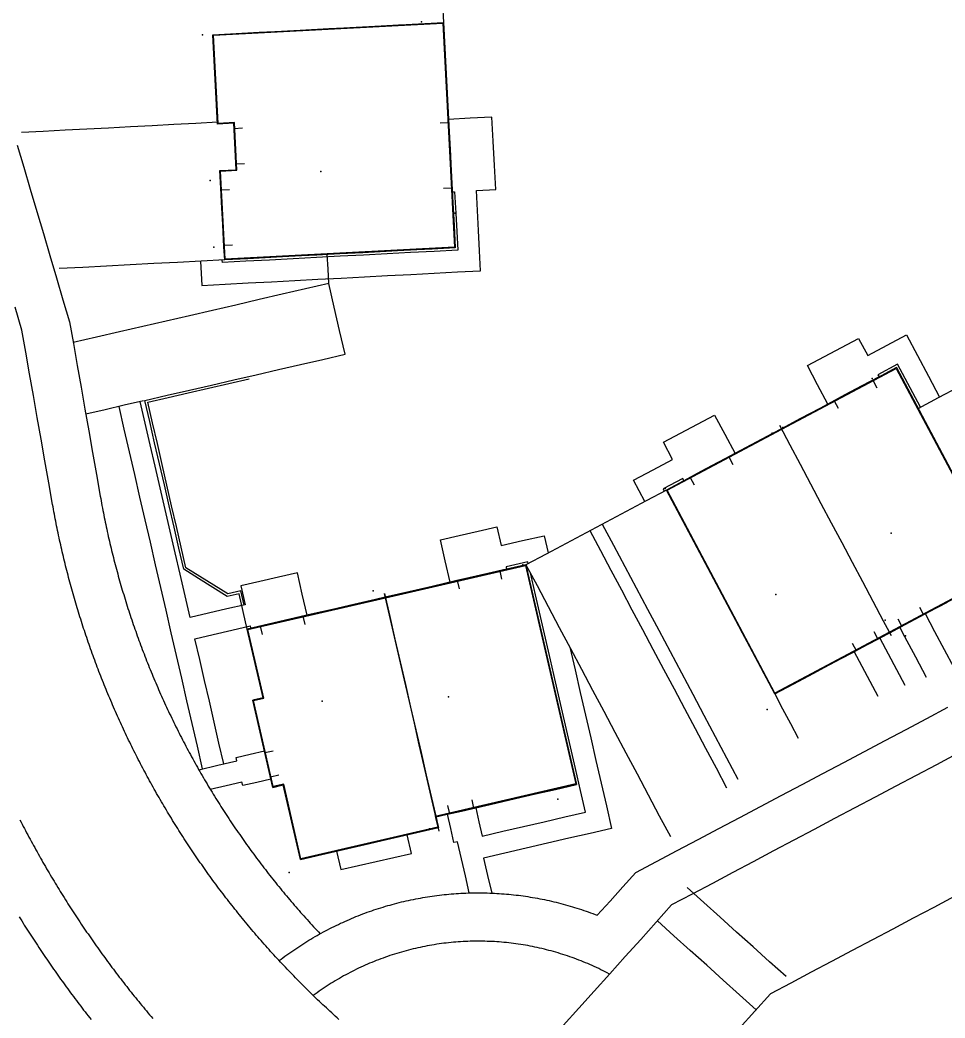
# Model space of a CAD drawing. Header units: metres. Extents: x 337936 to 338469, y 373266 to 374026.
# Drawn here: x 338159.83 to 338198.12, y 373461.11 to 373502.39 of the extents above; entities that cross this region are included whole.
import ezdxf

# ---------------------------------------------------------------- set-up
doc = ezdxf.new("R2010")
doc.units = ezdxf.units.M
for name, color, linetype in [('3D_LINES', 3, 'Continuous'), ('3D_Points', 1, 'Continuous'), ('PLOTS EXTERNAL LEVEL', 6, 'Continuous'), ('PLOTS FFL', 5, 'Continuous')]:
    doc.layers.add(name, color=color, linetype=linetype)

msp = doc.modelspace()

# ---------------------------------------------------------------- linework, layer by layer
at = {"layer": '3D_LINES'}
for points in [[(338177.293, 373503.478, 34.496), (338177.315, 373503.056, 34.496), (338177.356, 373502.279, 34.496)], [(338168.01, 373498.082, 34.494), (338167.961, 373499.007, 34.494), (338167.913, 373499.931, 34.494), (338167.864, 373500.856, 34.494), (338167.816, 373501.78, 34.494), (338168.776, 373501.83, 34.494), (338169.736, 373501.881, 34.494), (338170.696, 373501.931, 34.495), (338171.656, 373501.981, 34.495), (338172.616, 373502.031, 34.496), (338173.576, 373502.082, 34.496), (338174.536, 373502.132, 34.496), (338175.496, 373502.182, 34.497), (338176.455, 373502.233, 34.497), (338177.356, 373502.28, 34.481), (338177.405, 373501.348, 34.464), (338177.453, 373500.417, 34.446), (338177.502, 373499.485, 34.429), (338177.551, 373498.554, 34.412), (338177.6, 373497.622, 34.395), (338177.649, 373496.691, 34.378), (338177.698, 373495.759, 34.361), (338177.746, 373494.828, 34.343), (338177.795, 373493.896, 34.356), (338177.844, 373492.965, 34.368), (338176.89, 373492.915, 34.381), (338175.936, 373492.865, 34.393), (338174.982, 373492.815, 34.406), (338174.028, 373492.765, 34.418), (338173.074, 373492.715, 34.431), (338172.12, 373492.665, 34.444), (338171.166, 373492.615, 34.456), (338170.212, 373492.565, 34.469), (338169.258, 373492.515, 34.481), (338168.304, 373492.465, 34.494), (338168.276, 373493.01, 34.501), (338168.227, 373493.931, 34.5), (338168.179, 373494.852, 34.5), (338168.131, 373495.774, 34.499), (338168.11, 373496.162, 34.499), (338168.784, 373496.197, 34.499), (338168.734, 373497.158, 34.499), (338168.684, 373498.118, 34.499)], [(338168.006, 373498.157, 34.514), (338167.105, 373498.11, 34.494), (338166.204, 373498.062, 34.483), (338165.304, 373498.015, 34.471), (338164.403, 373497.968, 34.46), (338163.502, 373497.921, 34.449), (338162.601, 373497.874, 34.438), (338161.7, 373497.826, 34.426), (338160.799, 373497.779, 34.415), (338159.898, 373497.732, 34.404)], [(338167.306, 373492.412, 34.349), (338167.358, 373491.414, 34.349), (338168.32, 373491.464, 34.349), (338169.281, 373491.515, 34.349), (338170.242, 373491.565, 34.349), (338171.204, 373491.615, 34.349), (338172.165, 373491.666, 34.349), (338173.127, 373491.716, 34.349), (338174.088, 373491.766, 34.349), (338175.049, 373491.817, 34.349), (338176.011, 373491.867, 34.349), (338176.972, 373491.918, 34.349), (338177.934, 373491.968, 34.349), (338178.895, 373492.018, 34.349), (338178.852, 373492.847, 34.349), (338178.808, 373493.676, 34.349), (338178.765, 373494.505, 34.349), (338178.721, 373495.334, 34.349), (338179.52, 373495.376, 34.349), (338179.468, 373496.374, 34.349), (338179.415, 373497.373, 34.349), (338179.363, 373498.372, 34.349), (338178.464, 373498.324, 34.349), (338177.566, 373498.277, 34.349), (338177.605, 373497.528, 34.349), (338177.644, 373496.779, 34.349), (338177.683, 373496.03, 34.349), (338177.723, 373495.281, 34.349), (338177.822, 373495.287, 34.349), (338177.869, 373494.402, 34.349), (338177.909, 373493.636, 34.349), (338177.949, 373492.87, 34.349), (338176.975, 373492.819, 34.349), (338176.001, 373492.768, 34.349), (338175.027, 373492.717, 34.349), (338174.053, 373492.666, 34.349), (338173.08, 373492.615, 34.349), (338172.106, 373492.564, 34.349), (338171.132, 373492.513, 34.349), (338170.158, 373492.462, 34.349), (338169.184, 373492.411, 34.349), (338168.21, 373492.36, 34.349), (338168.205, 373492.459, 34.349)], [(338177.573, 373498.133, 34.417), (338177.221, 373498.115, 34.42)], [(338169.048, 373497.912, 34.547), (338168.696, 373497.893, 34.536)], [(338159.717, 373497.217, 34.401), (338159.988, 373496.303, 34.404), (338160.259, 373495.388, 34.407), (338160.529, 373494.474, 34.407), (338160.8, 373493.56, 34.39), (338161.071, 373492.646, 34.386), (338161.342, 373491.731, 34.39), (338161.613, 373490.817, 34.393), (338161.883, 373489.903, 34.394), (338162.042, 373489.002, 34.37), (338162.201, 373488.101, 34.344), (338162.36, 373487.2, 34.325), (338162.519, 373486.299, 34.303), (338162.678, 373485.397, 34.281), (338162.837, 373484.496, 34.259), (338162.996, 373483.595, 34.237), (338163.155, 373482.694, 34.215), (338163.172, 373482.596, 34.213), (338163.19, 373482.498, 34.21), (338163.208, 373482.4, 34.208), (338163.226, 373482.302, 34.206), (338163.245, 373482.204, 34.203), (338163.263, 373482.106, 34.201), (338163.283, 373482.008, 34.198), (338163.302, 373481.91, 34.196), (338163.322, 373481.812, 34.194), (338163.342, 373481.714, 34.191), (338163.362, 373481.617, 34.189), (338163.382, 373481.519, 34.187), (338163.403, 373481.422, 34.184), (338163.424, 373481.324, 34.182), (338163.445, 373481.227, 34.18), (338163.467, 373481.129, 34.177), (338163.489, 373481.032, 34.175), (338163.511, 373480.935, 34.173), (338163.534, 373480.838, 34.17), (338163.556, 373480.74, 34.168), (338163.579, 373480.643, 34.166), (338163.603, 373480.546, 34.163), (338163.626, 373480.45, 34.161), (338163.65, 373480.353, 34.159), (338163.674, 373480.256, 34.156), (338163.698, 373480.159, 34.154), (338163.723, 373480.063, 34.152), (338163.748, 373479.966, 34.149), (338163.773, 373479.869, 34.147), (338163.798, 373479.773, 34.145), (338163.824, 373479.677, 34.142), (338163.85, 373479.58, 34.14), (338163.876, 373479.484, 34.138), (338163.903, 373479.388, 34.136), (338163.93, 373479.292, 34.133), (338163.957, 373479.196, 34.131), (338163.984, 373479.1, 34.129), (338164.012, 373479.004, 34.127), (338164.04, 373478.908, 34.124), (338164.068, 373478.813, 34.122), (338164.096, 373478.717, 34.12), (338164.125, 373478.622, 34.117), (338164.154, 373478.526, 34.115), (338164.183, 373478.431, 34.113), (338164.213, 373478.336, 34.111), (338164.243, 373478.24, 34.108), (338164.273, 373478.145, 34.106), (338164.303, 373478.05, 34.104), (338164.334, 373477.955, 34.102), (338164.364, 373477.86, 34.1), (338164.396, 373477.766, 34.097), (338164.427, 373477.671, 34.095), (338164.459, 373477.576, 34.093), (338164.491, 373477.482, 34.091), (338164.523, 373477.388, 34.088), (338164.555, 373477.293, 34.086), (338164.588, 373477.199, 34.084), (338164.621, 373477.105, 34.082), (338164.654, 373477.011, 34.08), (338164.688, 373476.917, 34.077), (338164.722, 373476.823, 34.075), (338164.756, 373476.729, 34.073), (338164.79, 373476.636, 34.071), (338164.825, 373476.542, 34.069), (338164.859, 373476.449, 34.067), (338164.895, 373476.355, 34.064), (338164.93, 373476.262, 34.062), (338164.966, 373476.169, 34.06), (338165.001, 373476.076, 34.058), (338165.038, 373475.983, 34.056), (338165.074, 373475.89, 34.054), (338165.111, 373475.797, 34.051), (338165.148, 373475.705, 34.049), (338165.185, 373475.612, 34.047), (338165.222, 373475.52, 34.045), (338165.26, 373475.427, 34.043), (338165.298, 373475.335, 34.041), (338165.337, 373475.243, 34.039), (338165.375, 373475.151, 34.037), (338165.414, 373475.059, 34.034), (338165.453, 373474.967, 34.032), (338165.492, 373474.876, 34.03), (338165.532, 373474.784, 34.028), (338165.572, 373474.693, 34.028), (338165.612, 373474.602, 34.028), (338165.652, 373474.51, 34.028), (338165.693, 373474.419, 34.028), (338165.734, 373474.328, 34.029), (338165.775, 373474.237, 34.029), (338165.816, 373474.147, 34.029), (338165.858, 373474.056, 34.029), (338165.9, 373473.965, 34.029), (338165.942, 373473.875, 34.029), (338165.984, 373473.785, 34.029), (338166.027, 373473.695, 34.029), (338166.07, 373473.605, 34.029), (338166.113, 373473.515, 34.029), (338166.156, 373473.425, 34.029), (338166.2, 373473.335, 34.03), (338166.244, 373473.246, 34.029), (338166.288, 373473.156, 34.027), (338166.332, 373473.067, 34.025), (338166.377, 373472.978, 34.023), (338166.422, 373472.889, 34.021), (338166.467, 373472.8, 34.02), (338166.513, 373472.711, 34.018), (338166.558, 373472.622, 34.016), (338166.604, 373472.534, 34.014), (338166.651, 373472.445, 34.012), (338166.697, 373472.357, 34.01), (338166.744, 373472.269, 34.008), (338166.791, 373472.181, 34.006), (338166.838, 373472.093, 34.005), (338166.885, 373472.005, 34.003), (338166.933, 373471.918, 34.001), (338166.981, 373471.83, 33.999), (338167.029, 373471.743, 33.997), (338167.077, 373471.656, 33.995), (338167.126, 373471.569, 33.994), (338167.175, 373471.482, 33.992), (338167.224, 373471.395, 33.99), (338167.274, 373471.308, 33.988), (338167.323, 373471.222, 33.986), (338167.373, 373471.136, 33.984), (338167.423, 373471.049, 33.983), (338167.474, 373470.963, 33.981), (338167.524, 373470.877, 33.979), (338167.575, 373470.792, 33.977), (338167.626, 373470.706, 33.975), (338167.678, 373470.62, 33.974), (338167.729, 373470.535, 33.972), (338167.781, 373470.45, 33.97), (338167.833, 373470.365, 33.968), (338167.886, 373470.28, 33.966), (338167.938, 373470.195, 33.965), (338167.991, 373470.111, 33.963), (338168.044, 373470.026, 33.961), (338168.097, 373469.942, 33.959), (338168.151, 373469.858, 33.957), (338168.205, 373469.774, 33.956), (338168.259, 373469.69, 33.954), (338168.313, 373469.606, 33.952), (338168.367, 373469.522, 33.95), (338168.422, 373469.439, 33.949), (338168.477, 373469.356, 33.947), (338168.532, 373469.273, 33.945), (338168.588, 373469.19, 33.943), (338168.643, 373469.107, 33.942), (338168.699, 373469.024, 33.94), (338168.755, 373468.942, 33.938), (338168.812, 373468.86, 33.936), (338168.868, 373468.778, 33.935), (338168.925, 373468.696, 33.933), (338168.982, 373468.614, 33.931), (338169.039, 373468.532, 33.929), (338169.097, 373468.451, 33.928), (338169.154, 373468.369, 33.926), (338169.212, 373468.288, 33.924), (338169.271, 373468.207, 33.923), (338169.329, 373468.126, 33.921), (338169.388, 373468.046, 33.919), (338169.447, 373467.965, 33.918), (338169.506, 373467.885, 33.916), (338169.565, 373467.805, 33.914), (338169.625, 373467.725, 33.912), (338169.684, 373467.645, 33.911), (338169.744, 373467.565, 33.909), (338169.805, 373467.486, 33.907), (338169.865, 373467.406, 33.906), (338169.926, 373467.327, 33.904), (338169.987, 373467.248, 33.904), (338170.048, 373467.169, 33.903), (338170.109, 373467.091, 33.902), (338170.171, 373467.012, 33.9), (338170.233, 373466.934, 33.898), (338170.295, 373466.856, 33.895), (338170.357, 373466.778, 33.893), (338170.419, 373466.7, 33.891), (338170.482, 373466.623, 33.888), (338170.545, 373466.545, 33.886), (338170.608, 373466.468, 33.883), (338170.671, 373466.391, 33.88), (338170.735, 373466.314, 33.877), (338170.799, 373466.237, 33.873), (338170.863, 373466.161, 33.87), (338170.927, 373466.084, 33.867), (338170.991, 373466.008, 33.864), (338171.056, 373465.932, 33.861), (338171.121, 373465.857, 33.858), (338171.186, 373465.781, 33.855), (338171.251, 373465.706, 33.852), (338171.317, 373465.63, 33.849), (338171.382, 373465.555, 33.846), (338171.448, 373465.481, 33.843), (338171.514, 373465.406, 33.84), (338171.581, 373465.331, 33.837), (338171.647, 373465.257, 33.834), (338171.714, 373465.183, 33.831), (338171.781, 373465.109, 33.828), (338171.848, 373465.035, 33.825), (338171.916, 373464.962, 33.824), (338171.983, 373464.888, 33.825), (338172.051, 373464.815, 33.826), (338172.119, 373464.742, 33.827), (338172.187, 373464.67, 33.828), (338172.256, 373464.597, 33.829)], [(338169.125, 373496.441, 34.547), (338168.773, 373496.422, 34.536)], [(338168.505, 373495.368, 34.525), (338168.153, 373495.349, 34.514)], [(338177.714, 373495.437, 34.369), (338177.362, 373495.418, 34.385)], [(338168.625, 373493.081, 34.499), (338168.273, 373493.063, 34.499)], [(338168.305, 373492.465, 34.474), (338167.325, 373492.413, 34.483), (338166.346, 373492.362, 34.474), (338165.366, 373492.311, 34.458), (338164.387, 373492.259, 34.441), (338163.407, 373492.208, 34.425), (338162.428, 373492.157, 34.409), (338161.448, 373492.105, 34.392)], [(338169.238, 373477.197, 34.109), (338169.069, 373477.928, 34.126), (338168.901, 373478.659, 34.144), (338168.414, 373478.546, 34.138), (338167.814, 373478.921, 34.145), (338167.214, 373479.296, 34.151), (338166.615, 373479.67, 34.157), (338166.413, 373480.543, 34.178), (338166.212, 373481.416, 34.199), (338166.01, 373482.289, 34.22), (338165.809, 373483.162, 34.241), (338165.607, 373484.035, 34.262), (338165.406, 373484.907, 34.283), (338165.204, 373485.78, 34.304), (338165.003, 373486.653, 34.325), (338165.923, 373486.866, 34.335), (338166.844, 373487.078, 34.345), (338167.764, 373487.291, 34.356), (338168.685, 373487.503, 34.366), (338169.605, 373487.716, 34.334), (338170.526, 373487.928, 34.28), (338171.446, 373488.141, 34.269), (338172.367, 373488.353, 34.258), (338173.287, 373488.566, 34.247), (338173.062, 373489.54, 34.283), (338172.837, 373490.514, 34.32), (338172.612, 373491.489, 34.357), (338172.581, 373492.088, 34.377), (338172.549, 373492.687, 34.398)], [(338172.612, 373491.489, 34.357), (338171.651, 373491.267, 34.368), (338170.689, 373491.045, 34.38), (338169.727, 373490.823, 34.391), (338168.766, 373490.601, 34.415), (338167.804, 373490.379, 34.434), (338166.842, 373490.157, 34.423), (338165.881, 373489.935, 34.412), (338164.919, 373489.713, 34.402), (338163.958, 373489.491, 34.391), (338162.996, 373489.269, 34.38), (338162.034, 373489.047, 34.372)], [(338173.03, 373461.056, 33.842), (338172.956, 373461.122, 33.841), (338172.882, 373461.189, 33.84), (338172.808, 373461.256, 33.839), (338172.735, 373461.323, 33.837), (338172.661, 373461.39, 33.836), (338172.588, 373461.458, 33.835), (338172.515, 373461.526, 33.834), (338172.442, 373461.594, 33.833), (338172.369, 373461.662, 33.832), (338172.296, 373461.73, 33.83), (338172.224, 373461.799, 33.829), (338172.152, 373461.867, 33.828), (338172.08, 373461.936, 33.827), (338172.008, 373462.005, 33.826), (338171.936, 373462.075, 33.825), (338171.865, 373462.144, 33.824), (338171.794, 373462.214, 33.822), (338171.722, 373462.284, 33.821), (338171.652, 373462.354, 33.82), (338171.581, 373462.424, 33.819), (338171.51, 373462.495, 33.818), (338171.44, 373462.565, 33.817), (338171.37, 373462.636, 33.816), (338171.3, 373462.707, 33.815), (338171.23, 373462.778, 33.813), (338171.16, 373462.85, 33.812), (338171.091, 373462.921, 33.811), (338171.022, 373462.993, 33.81), (338170.953, 373463.065, 33.809), (338170.884, 373463.137, 33.808), (338170.815, 373463.209, 33.807), (338170.747, 373463.282, 33.806), (338170.679, 373463.354, 33.805), (338170.611, 373463.427, 33.804), (338170.543, 373463.5, 33.802), (338170.475, 373463.573, 33.801), (338170.408, 373463.647, 33.8), (338170.341, 373463.72, 33.799), (338170.273, 373463.794, 33.801), (338170.207, 373463.868, 33.804), (338170.14, 373463.942, 33.807), (338170.074, 373464.017, 33.81), (338170.007, 373464.091, 33.813), (338169.941, 373464.166, 33.816), (338169.875, 373464.241, 33.819), (338169.81, 373464.316, 33.822), (338169.744, 373464.391, 33.825), (338169.679, 373464.466, 33.828), (338169.614, 373464.542, 33.831), (338169.549, 373464.617, 33.835), (338169.484, 373464.693, 33.838), (338169.42, 373464.769, 33.841), (338169.356, 373464.845, 33.844), (338169.292, 373464.922, 33.847), (338169.228, 373464.998, 33.85), (338169.164, 373465.075, 33.853), (338169.101, 373465.152, 33.855), (338169.037, 373465.229, 33.857), (338168.974, 373465.306, 33.86), (338168.912, 373465.384, 33.862), (338168.849, 373465.461, 33.864), (338168.787, 373465.539, 33.866), (338168.724, 373465.617, 33.869), (338168.663, 373465.695, 33.871), (338168.601, 373465.773, 33.873), (338168.539, 373465.852, 33.876), (338168.478, 373465.93, 33.878), (338168.417, 373466.009, 33.88), (338168.356, 373466.088, 33.883), (338168.295, 373466.167, 33.885), (338168.235, 373466.246, 33.887), (338168.174, 373466.326, 33.89), (338168.114, 373466.405, 33.892), (338168.054, 373466.485, 33.894), (338167.995, 373466.565, 33.897), (338167.935, 373466.645, 33.899), (338167.876, 373466.725, 33.901), (338167.817, 373466.805, 33.904), (338167.758, 373466.886, 33.906), (338167.7, 373466.966, 33.908), (338167.641, 373467.047, 33.911), (338167.583, 373467.128, 33.912), (338167.525, 373467.209, 33.912), (338167.467, 373467.291, 33.913), (338167.41, 373467.372, 33.913), (338167.353, 373467.454, 33.913), (338167.296, 373467.535, 33.913), (338167.239, 373467.617, 33.913), (338167.182, 373467.699, 33.914), (338167.126, 373467.781, 33.914), (338167.07, 373467.864, 33.915), (338167.014, 373467.946, 33.917), (338166.958, 373468.029, 33.919), (338166.902, 373468.112, 33.92), (338166.847, 373468.195, 33.922), (338166.792, 373468.278, 33.924), (338166.737, 373468.361, 33.926), (338166.683, 373468.444, 33.927), (338166.628, 373468.528, 33.929), (338166.574, 373468.612, 33.931), (338166.52, 373468.695, 33.933), (338166.466, 373468.779, 33.934), (338166.413, 373468.863, 33.936), (338166.36, 373468.948, 33.938), (338166.306, 373469.032, 33.94), (338166.254, 373469.117, 33.942), (338166.201, 373469.201, 33.943), (338166.149, 373469.286, 33.945), (338166.097, 373469.371, 33.947), (338166.045, 373469.456, 33.949), (338165.993, 373469.541, 33.951), (338165.941, 373469.627, 33.952), (338165.89, 373469.712, 33.954), (338165.839, 373469.798, 33.956), (338165.788, 373469.884, 33.958), (338165.738, 373469.97, 33.96), (338165.688, 373470.056, 33.961), (338165.637, 373470.142, 33.963), (338165.588, 373470.228, 33.965), (338165.538, 373470.315, 33.967), (338165.489, 373470.401, 33.969), (338165.439, 373470.488, 33.97), (338165.391, 373470.575, 33.972), (338165.342, 373470.662, 33.974), (338165.293, 373470.749, 33.976), (338165.245, 373470.836, 33.978), (338165.197, 373470.924, 33.98), (338165.149, 373471.011, 33.982), (338165.102, 373471.099, 33.983), (338165.055, 373471.186, 33.985), (338165.008, 373471.274, 33.987), (338164.961, 373471.362, 33.989), (338164.914, 373471.45, 33.991), (338164.868, 373471.539, 33.993), (338164.822, 373471.627, 33.995), (338164.776, 373471.716, 33.996), (338164.73, 373471.804, 33.998), (338164.685, 373471.893, 34), (338164.64, 373471.982, 34.002), (338164.595, 373472.071, 34.004), (338164.55, 373472.16, 34.006), (338164.505, 373472.249, 34.008), (338164.461, 373472.338, 34.01), (338164.417, 373472.428, 34.011), (338164.374, 373472.517, 34.013), (338164.33, 373472.607, 34.015), (338164.287, 373472.697, 34.017), (338164.244, 373472.787, 34.019), (338164.201, 373472.877, 34.021), (338164.158, 373472.967, 34.023), (338164.116, 373473.057, 34.023), (338164.074, 373473.148, 34.022), (338164.032, 373473.238, 34.022), (338163.991, 373473.329, 34.022), (338163.949, 373473.42, 34.022), (338163.908, 373473.51, 34.022), (338163.868, 373473.601, 34.022), (338163.827, 373473.692, 34.022), (338163.787, 373473.783, 34.022), (338163.746, 373473.875, 34.022), (338163.707, 373473.966, 34.022), (338163.667, 373474.058, 34.022), (338163.628, 373474.149, 34.022), (338163.589, 373474.241, 34.022), (338163.55, 373474.333, 34.021), (338163.511, 373474.425, 34.021), (338163.473, 373474.517, 34.021), (338163.434, 373474.609, 34.021), (338163.397, 373474.701, 34.021), (338163.359, 373474.793, 34.021), (338163.322, 373474.886, 34.021), (338163.284, 373474.978, 34.021), (338163.247, 373475.071, 34.023), (338163.211, 373475.163, 34.025), (338163.174, 373475.256, 34.027), (338163.138, 373475.349, 34.03), (338163.102, 373475.442, 34.032), (338163.067, 373475.535, 34.034), (338163.031, 373475.628, 34.036), (338162.996, 373475.722, 34.038), (338162.961, 373475.815, 34.04), (338162.927, 373475.908, 34.043), (338162.892, 373476.002, 34.045), (338162.858, 373476.096, 34.047), (338162.824, 373476.189, 34.049), (338162.79, 373476.283, 34.051), (338162.757, 373476.377, 34.054), (338162.724, 373476.471, 34.056), (338162.691, 373476.565, 34.058), (338162.658, 373476.659, 34.06), (338162.626, 373476.754, 34.062), (338162.594, 373476.848, 34.065), (338162.562, 373476.942, 34.067), (338162.53, 373477.037, 34.069), (338162.499, 373477.132, 34.071), (338162.468, 373477.226, 34.073), (338162.437, 373477.321, 34.076), (338162.406, 373477.416, 34.078), (338162.376, 373477.511, 34.08), (338162.346, 373477.606, 34.082), (338162.316, 373477.701, 34.085), (338162.286, 373477.796, 34.087), (338162.257, 373477.891, 34.089), (338162.228, 373477.987, 34.091), (338162.199, 373478.082, 34.094), (338162.17, 373478.178, 34.096), (338162.142, 373478.273, 34.098), (338162.114, 373478.369, 34.1), (338162.086, 373478.465, 34.103), (338162.058, 373478.56, 34.105), (338162.031, 373478.656, 34.107), (338162.004, 373478.752, 34.109), (338161.977, 373478.848, 34.112), (338161.951, 373478.944, 34.114), (338161.924, 373479.04, 34.116), (338161.898, 373479.137, 34.119), (338161.873, 373479.233, 34.121), (338161.847, 373479.329, 34.123), (338161.822, 373479.426, 34.125), (338161.797, 373479.522, 34.128), (338161.772, 373479.619, 34.13), (338161.748, 373479.715, 34.132), (338161.723, 373479.812, 34.135), (338161.699, 373479.909, 34.137), (338161.676, 373480.006, 34.139), (338161.652, 373480.103, 34.142), (338161.629, 373480.2, 34.144), (338161.606, 373480.297, 34.146), (338161.583, 373480.394, 34.149), (338161.561, 373480.491, 34.151), (338161.539, 373480.588, 34.153), (338161.517, 373480.685, 34.156), (338161.495, 373480.783, 34.158), (338161.474, 373480.88, 34.16), (338161.453, 373480.977, 34.163), (338161.432, 373481.075, 34.165), (338161.411, 373481.172, 34.167), (338161.391, 373481.27, 34.17), (338161.371, 373481.368, 34.172), (338161.351, 373481.465, 34.174), (338161.332, 373481.563, 34.177), (338161.312, 373481.661, 34.179), (338161.293, 373481.759, 34.182), (338161.275, 373481.857, 34.184), (338161.256, 373481.955, 34.186), (338161.238, 373482.053, 34.189), (338161.22, 373482.151, 34.191), (338161.202, 373482.249, 34.193), (338161.185, 373482.347, 34.196), (338161.026, 373483.248, 34.218), (338160.867, 373484.149, 34.24), (338160.708, 373485.05, 34.261), (338160.549, 373485.951, 34.283), (338160.39, 373486.852, 34.302), (338160.232, 373487.753, 34.33), (338160.073, 373488.655, 34.358), (338159.914, 373489.556, 34.362), (338159.631, 373490.51, 34.36)], [(338197.007, 373486.326, 33.674), (338197.85, 373486.774, 33.663), (338198.693, 373487.222, 33.652), (338199.536, 373487.671, 33.641), (338200.379, 373488.119, 33.629), (338200.986, 373488.56, 33.625), (338201.593, 373489.001, 33.632), (338202.2, 373489.442, 33.64), (338202.806, 373489.882, 33.694)], [(338197.095, 373486.373, 33.768), (338196.78, 373486.965, 33.768), (338196.465, 373487.558, 33.768), (338196.15, 373488.15, 33.768), (338195.338, 373487.718, 33.768), (338195.385, 373487.63, 33.752), (338194.679, 373487.254, 33.752), (338193.972, 373486.879, 33.752), (338193.266, 373486.503, 33.752), (338192.843, 373487.298, 33.752), (338192.421, 373488.092, 33.752), (338193.127, 373488.468, 33.752), (338193.834, 373488.844, 33.752), (338194.54, 373489.219, 33.752), (338194.916, 373488.513, 33.752), (338195.719, 373488.94, 33.752), (338196.523, 373489.367, 33.752), (338196.978, 373488.51, 33.752), (338197.434, 373487.653, 33.752), (338197.89, 373486.795, 33.752)], [(338198.227, 373484.031, 33.554), (338197.804, 373484.828, 33.59), (338197.38, 373485.624, 33.626), (338196.956, 373486.421, 33.662), (338196.533, 373487.218, 33.698), (338196.109, 373488.015, 33.733), (338195.315, 373487.593, 33.769), (338194.521, 373487.171, 33.75), (338193.727, 373486.748, 33.732), (338192.933, 373486.326, 33.713), (338192.139, 373485.904, 33.694), (338191.346, 373485.482, 33.676)], [(338169.112, 373478.189, 34.133), (338168.976, 373478.779, 34.147), (338168.431, 373478.653, 34.141), (338167.855, 373479.013, 34.147), (338167.279, 373479.373, 34.153), (338166.703, 373479.733, 34.159), (338166.505, 373480.589, 34.18), (338166.308, 373481.445, 34.2), (338166.11, 373482.3, 34.221), (338165.913, 373483.156, 34.241), (338165.715, 373484.011, 34.262), (338165.518, 373484.867, 34.283), (338165.32, 373485.723, 34.303), (338165.122, 373486.578, 34.324), (338165.961, 373486.772, 34.333), (338166.799, 373486.965, 34.342), (338167.637, 373487.159, 34.352), (338168.475, 373487.352, 34.361), (338169.313, 373487.546, 34.356)], [(338195.125, 373487.491, 33.768), (338195.29, 373487.18, 33.759)], [(338164.945, 373486.64, 34.324), (338164.149, 373486.456, 34.315), (338163.352, 373486.272, 34.306), (338162.556, 373486.088, 34.298)], [(338168.268, 373471.619, 33.995), (338168.069, 373472.483, 34.013), (338167.869, 373473.346, 34.031), (338167.67, 373474.21, 34.035), (338167.471, 373475.073, 34.046), (338167.271, 373475.936, 34.066), (338167.072, 373476.8, 34.087), (338167.834, 373476.976, 34.096), (338168.595, 373477.151, 34.104), (338169.357, 373477.327, 34.113), (338169.379, 373477.23, 34.11), (338170.159, 373477.41, 34.119), (338170.938, 373477.59, 34.128), (338171.718, 373477.77, 34.116), (338171.515, 373478.647, 34.137), (338171.313, 373479.524, 34.157), (338170.534, 373479.344, 34.17), (338169.754, 373479.164, 34.161), (338168.975, 373478.984, 34.152), (338169.155, 373478.204, 34.134), (338168.393, 373478.028, 34.125), (338167.631, 373477.853, 34.117), (338166.87, 373477.677, 34.108), (338166.663, 373478.57, 34.13), (338166.457, 373479.463, 34.151), (338166.251, 373480.356, 34.173), (338166.045, 373481.249, 34.194), (338165.839, 373482.142, 34.215), (338165.632, 373483.036, 34.237), (338165.426, 373483.929, 34.258), (338165.22, 373484.822, 34.28), (338165.014, 373485.715, 34.301), (338164.808, 373486.608, 34.323)], [(338193.526, 373486.642, 33.733), (338193.692, 373486.33, 33.739)], [(338167.391, 373471.417, 33.99), (338167.175, 373472.354, 34.01), (338166.959, 373473.29, 34.03), (338166.742, 373474.227, 34.032), (338166.526, 373475.164, 34.043), (338166.31, 373476.101, 34.065), (338166.093, 373477.038, 34.088), (338165.877, 373477.974, 34.11), (338165.661, 373478.911, 34.133), (338165.445, 373479.848, 34.155), (338165.228, 373480.785, 34.178), (338165.012, 373481.722, 34.2), (338164.796, 373482.658, 34.223), (338164.58, 373483.595, 34.245), (338164.363, 373484.532, 34.268), (338164.147, 373485.469, 34.29), (338163.931, 373486.406, 34.313)], [(338185.699, 373482.48, 33.897), (338185.23, 373483.363, 33.897), (338186.033, 373483.79, 33.897), (338186.837, 373484.217, 33.897), (338186.461, 373484.923, 33.897), (338187.167, 373485.299, 33.897), (338187.874, 373485.675, 33.897), (338188.58, 373486.05, 33.897), (338189.003, 373485.256, 33.897), (338189.425, 373484.461, 33.897), (338188.719, 373484.085, 33.897), (338188.012, 373483.71, 33.897), (338187.306, 373483.334, 33.897), (338187.259, 373483.422, 33.897), (338186.447, 373482.991, 33.897), (338186.494, 373482.902, 33.899)], [(338191.346, 373485.482, 33.676), (338190.972, 373485.284, 33.676), (338190.094, 373484.817, 33.72), (338189.216, 373484.35, 33.765), (338188.338, 373483.883, 33.81), (338187.46, 373483.416, 33.854), (338186.582, 373482.949, 33.899), (338187.031, 373482.106, 33.878), (338187.479, 373481.262, 33.856), (338187.927, 373480.419, 33.835), (338188.376, 373479.576, 33.814), (338188.824, 373478.732, 33.792), (338189.273, 373477.889, 33.771), (338189.721, 373477.045, 33.749), (338190.17, 373476.202, 33.728), (338190.618, 373475.359, 33.707), (338191.066, 373474.515, 33.685), (338191.86, 373474.937, 33.665), (338192.654, 373475.36, 33.645), (338193.448, 373475.782, 33.625), (338194.242, 373476.204, 33.605), (338195.036, 373476.626, 33.584), (338195.83, 373477.048, 33.564), (338196.624, 373477.47, 33.544), (338197.418, 373477.892, 33.524), (338198.212, 373478.314, 33.504)], [(338195.9, 373476.916, 33.673), (338195.574, 373477.53, 33.673), (338195.144, 373478.338, 33.673), (338194.714, 373479.147, 33.673), (338194.284, 373479.955, 33.673), (338193.854, 373480.764, 33.673), (338193.424, 373481.572, 33.673), (338192.995, 373482.381, 33.673), (338192.565, 373483.189, 33.673), (338192.135, 373483.998, 33.673), (338191.705, 373484.806, 33.674), (338191.275, 373485.614, 33.674)], [(338189.165, 373484.322, 33.759), (338189.33, 373484.011, 33.761)], [(338187.567, 373483.473, 33.834), (338187.732, 373483.161, 33.835)], [(338186.582, 373482.949, 33.899), (338185.752, 373482.508, 33.901), (338184.922, 373482.067, 33.902), (338184.092, 373481.625, 33.903), (338183.262, 373481.184, 33.905), (338182.432, 373480.743, 33.906), (338181.602, 373480.301, 33.908), (338180.772, 373479.86, 33.909)], [(338180.864, 373479.909, 33.909), (338180.847, 373479.98, 33.911), (338179.952, 373479.773, 33.911), (338179.974, 373479.676, 33.911), (338179.195, 373479.496, 33.911), (338178.415, 373479.316, 33.911), (338177.636, 373479.136, 33.911), (338177.433, 373480.013, 33.911), (338177.231, 373480.89, 33.911), (338178.01, 373481.07, 33.911), (338178.79, 373481.25, 33.911), (338179.569, 373481.43, 33.911), (338179.749, 373480.65, 33.911), (338180.636, 373480.855, 33.911), (338181.522, 373481.059, 33.911), (338181.686, 373480.346, 33.911)], [(338183.421, 373481.268, 33.89), (338183.856, 373480.451, 33.883), (338184.291, 373479.633, 33.875), (338184.726, 373478.815, 33.858), (338185.161, 373477.997, 33.837), (338185.596, 373477.179, 33.815), (338186.03, 373476.361, 33.802), (338186.465, 373475.543, 33.796), (338186.9, 373474.725, 33.79), (338187.335, 373473.908, 33.784), (338187.77, 373473.09, 33.777), (338188.205, 373472.272, 33.771), (338188.64, 373471.454, 33.764), (338189.075, 373470.636, 33.757)], [(338183.933, 373481.541, 33.888), (338184.401, 373480.662, 33.88), (338184.868, 373479.783, 33.872), (338185.335, 373478.904, 33.857), (338185.802, 373478.025, 33.834), (338186.27, 373477.146, 33.812), (338186.737, 373476.267, 33.789), (338187.204, 373475.389, 33.782), (338187.672, 373474.51, 33.775), (338188.139, 373473.631, 33.768), (338188.606, 373472.752, 33.761), (338189.074, 373471.873, 33.754), (338189.541, 373470.994, 33.746)], [(338177.049, 373469.428, 33.911), (338177.873, 373469.618, 33.911), (338178.697, 373469.808, 33.911), (338179.521, 373469.998, 33.911), (338180.345, 373470.189, 33.911), (338181.169, 373470.379, 33.911), (338181.993, 373470.569, 33.911), (338182.87, 373470.772, 33.911), (338182.661, 373471.68, 33.911), (338182.451, 373472.589, 33.91), (338182.241, 373473.498, 33.91), (338182.031, 373474.407, 33.91), (338181.821, 373475.316, 33.91), (338181.612, 373476.225, 33.91), (338181.402, 373477.134, 33.91), (338181.192, 373478.042, 33.909), (338180.982, 373478.951, 33.909), (338180.772, 373479.86, 33.909), (338179.802, 373479.636, 33.909), (338178.832, 373479.412, 33.91), (338177.861, 373479.188, 33.91), (338176.891, 373478.964, 33.91), (338175.921, 373478.74, 33.911), (338174.95, 373478.516, 33.911), (338174.539, 373478.421, 33.911), (338173.655, 373478.217, 33.911), (338172.772, 373478.013, 33.911), (338171.888, 373477.809, 33.911), (338171.005, 373477.605, 33.911), (338170.122, 373477.401, 33.911), (338169.238, 373477.197, 33.911), (338169.457, 373476.25, 33.911), (338169.675, 373475.303, 33.911), (338169.894, 373474.356, 33.911), (338169.465, 373474.257, 33.911), (338169.674, 373473.356, 33.911), (338169.882, 373472.454, 33.911), (338170.09, 373471.552, 33.911), (338170.298, 373470.65, 33.911), (338170.727, 373470.749, 33.911), (338170.905, 373469.979, 33.911), (338171.082, 373469.209, 33.911), (338171.26, 373468.44, 33.911), (338171.438, 373467.67, 33.911), (338172.33, 373467.876, 33.911), (338173.222, 373468.082, 33.911), (338174.114, 373468.288, 33.911), (338175.006, 373468.494, 33.911), (338175.898, 373468.699, 33.911), (338176.79, 373468.905, 33.911), (338177.15, 373468.989, 33.911)], [(338179.686, 373479.609, 33.902), (338179.765, 373479.266, 33.913)], [(338180.772, 373479.86, 33.909), (338181.232, 373478.995, 33.909), (338181.692, 373478.13, 33.909), (338182.152, 373477.265, 33.909), (338182.612, 373476.4, 33.909), (338183.072, 373475.535, 33.909), (338183.532, 373474.669, 33.909), (338183.992, 373473.804, 33.909), (338184.452, 373472.939, 33.909), (338184.912, 373472.074, 33.909), (338185.372, 373471.209, 33.909), (338185.832, 373470.344, 33.909), (338186.292, 373469.479, 33.909), (338186.752, 373468.614, 33.909)], [(338178.428, 373466.283, 33.909), (338178.265, 373466.989, 33.909), (338178.102, 373467.695, 33.909), (338177.939, 373468.401, 33.909), (338177.792, 373468.368, 33.909), (338177.658, 373468.952, 33.909), (338177.523, 373469.537, 33.909), (338178.108, 373469.672, 33.909), (338178.693, 373469.807, 33.909), (338178.828, 373469.223, 33.909), (338178.964, 373468.638, 33.909), (338178.964, 373468.638, 33.909), (338179.818, 373468.835, 33.909), (338180.673, 373469.033, 33.909), (338181.528, 373469.23, 33.909), (338182.383, 373469.428, 33.909), (338183.238, 373469.625, 33.909), (338183.03, 373470.524, 33.909), (338182.823, 373471.424, 33.909), (338182.615, 373472.323, 33.909), (338182.407, 373473.223, 33.909), (338182.2, 373474.122, 33.909), (338181.992, 373475.022, 33.909), (338181.784, 373475.921, 33.909), (338181.577, 373476.821, 33.909), (338181.369, 373477.72, 33.909), (338181.161, 373478.619, 33.909), (338180.954, 373479.519, 33.909)], [(338177.922, 373479.202, 33.905), (338178.002, 373478.859, 33.916)], [(338177.184, 373468.842, 33.913), (338176.978, 373469.735, 33.913), (338176.772, 373470.628, 33.912), (338176.565, 373471.521, 33.912), (338176.359, 373472.413, 33.912), (338176.153, 373473.306, 33.912), (338175.947, 373474.199, 33.912), (338175.741, 373475.091, 33.912), (338175.535, 373475.984, 33.911), (338175.329, 373476.877, 33.911), (338175.123, 373477.769, 33.911), (338174.917, 373478.662, 33.911), (338175.133, 373477.724, 33.911), (338175.35, 373476.786, 33.911), (338175.566, 373475.848, 33.911), (338175.783, 373474.91, 33.911), (338176, 373473.972, 33.911), (338176.216, 373473.034, 33.911), (338176.433, 373472.096, 33.911), (338176.649, 373471.158, 33.912), (338176.866, 373470.219, 33.912), (338177.082, 373469.281, 33.912)], [(338197.06, 373478.101, 33.641), (338197.225, 373477.79, 33.618)], [(338171.54, 373477.729, 34.13), (338171.619, 373477.385, 34.122)], [(338196.157, 373477.621, 33.682), (338196.322, 373477.31, 33.682)], [(338198.492, 373475.597, 33.68), (338198.096, 373476.342, 33.68), (338197.699, 373477.087, 33.68), (338197.303, 373477.832, 33.68), (338196.774, 373477.55, 33.68), (338196.244, 373477.268, 33.68), (338196.442, 373476.895, 33.674), (338196.891, 373476.051, 33.674), (338197.339, 373475.208, 33.674)], [(338169.777, 373477.322, 34.115), (338169.856, 373476.978, 34.107)], [(338195.172, 373477.098, 33.679), (338195.338, 373476.786, 33.68)], [(338195.345, 373474.406, 33.694), (338195.015, 373475.026, 33.692), (338194.686, 373475.645, 33.689), (338194.357, 373476.265, 33.687), (338194.886, 373476.546, 33.684), (338195.416, 373476.828, 33.68), (338195.763, 373476.176, 33.682), (338196.109, 373475.525, 33.685), (338196.455, 373474.873, 33.688)], [(338182.586, 373476.449, 33.871), (338182.803, 373475.511, 33.87), (338183.019, 373474.574, 33.868), (338183.235, 373473.637, 33.867), (338183.452, 373472.7, 33.865), (338183.668, 373471.762, 33.864), (338183.884, 373470.825, 33.862), (338184.101, 373469.888, 33.86), (338184.317, 373468.95, 33.857), (338183.434, 373468.747, 33.876), (338182.551, 373468.543, 33.894), (338181.669, 373468.339, 33.896), (338180.786, 373468.135, 33.896), (338179.903, 373467.931, 33.896), (338179.02, 373467.727, 33.896), (338179.187, 373467.002, 33.895), (338179.355, 373466.277, 33.893)], [(338194.269, 373476.618, 33.688), (338194.435, 373476.306, 33.687)], [(338191.066, 373474.515, 33.723), (338191.391, 373473.905, 33.712), (338191.716, 373473.294, 33.715), (338192.041, 373472.683, 33.717)], [(338170.559, 373463.483, 33.803), (338170.638, 373463.543, 33.804), (338170.717, 373463.603, 33.805), (338170.797, 373463.662, 33.806), (338170.877, 373463.72, 33.808), (338170.958, 373463.778, 33.809), (338171.039, 373463.836, 33.81), (338171.121, 373463.893, 33.811), (338171.202, 373463.949, 33.813), (338171.285, 373464.004, 33.814), (338171.367, 373464.059, 33.815), (338171.451, 373464.114, 33.817), (338171.534, 373464.167, 33.818), (338171.618, 373464.221, 33.819), (338171.702, 373464.273, 33.821), (338171.787, 373464.325, 33.822), (338171.872, 373464.376, 33.823), (338171.957, 373464.427, 33.825), (338172.043, 373464.477, 33.826), (338172.129, 373464.526, 33.827), (338172.216, 373464.575, 33.829), (338172.303, 373464.623, 33.83), (338172.39, 373464.671, 33.831), (338172.478, 373464.717, 33.833), (338172.566, 373464.764, 33.834), (338172.654, 373464.809, 33.836), (338172.742, 373464.854, 33.837), (338172.831, 373464.898, 33.838), (338172.921, 373464.942, 33.84), (338173.01, 373464.985, 33.841), (338173.1, 373465.027, 33.843), (338173.19, 373465.068, 33.844), (338173.281, 373465.109, 33.845), (338173.372, 373465.15, 33.847), (338173.463, 373465.189, 33.848), (338173.554, 373465.228, 33.85), (338173.646, 373465.266, 33.851), (338173.738, 373465.304, 33.853), (338173.83, 373465.341, 33.854), (338173.922, 373465.377, 33.855), (338174.015, 373465.413, 33.857), (338174.108, 373465.447, 33.858), (338174.201, 373465.482, 33.86), (338174.295, 373465.515, 33.861), (338174.389, 373465.548, 33.863), (338174.483, 373465.58, 33.864), (338174.577, 373465.611, 33.866), (338174.671, 373465.642, 33.867), (338174.766, 373465.672, 33.869), (338174.861, 373465.701, 33.87), (338174.956, 373465.73, 33.872), (338175.051, 373465.758, 33.873), (338175.147, 373465.785, 33.875), (338175.242, 373465.812, 33.876), (338175.338, 373465.837, 33.878), (338175.434, 373465.862, 33.879), (338175.531, 373465.887, 33.881), (338175.627, 373465.911, 33.882), (338175.724, 373465.934, 33.884), (338175.82, 373465.956, 33.885), (338175.917, 373465.977, 33.887), (338176.015, 373465.998, 33.888), (338176.112, 373466.018, 33.89), (338176.209, 373466.038, 33.891), (338176.307, 373466.056, 33.893), (338176.404, 373466.074, 33.894), (338176.502, 373466.092, 33.894), (338176.6, 373466.108, 33.894), (338176.698, 373466.124, 33.894), (338176.796, 373466.139, 33.894), (338176.895, 373466.153, 33.894), (338176.993, 373466.167, 33.894), (338177.091, 373466.18, 33.894), (338177.19, 373466.192, 33.894), (338177.289, 373466.204, 33.894), (338177.387, 373466.214, 33.894), (338177.486, 373466.224, 33.894), (338177.585, 373466.234, 33.894), (338177.684, 373466.242, 33.894), (338177.783, 373466.25, 33.894), (338177.882, 373466.257, 33.894), (338177.981, 373466.263, 33.894), (338178.08, 373466.269, 33.894), (338178.18, 373466.274, 33.894), (338178.279, 373466.278, 33.894), (338178.378, 373466.282, 33.894), (338178.477, 373466.284, 33.894), (338178.577, 373466.286, 33.894), (338178.676, 373466.288, 33.894), (338178.775, 373466.288, 33.894), (338178.874, 373466.288, 33.894), (338178.974, 373466.287, 33.894), (338179.073, 373466.285, 33.894), (338179.172, 373466.283, 33.893), (338179.272, 373466.28, 33.893), (338179.371, 373466.276, 33.893), (338179.47, 373466.271, 33.893), (338179.569, 373466.266, 33.893), (338179.668, 373466.26, 33.893), (338179.767, 373466.253, 33.893), (338179.866, 373466.246, 33.893), (338179.965, 373466.238, 33.893), (338180.064, 373466.229, 33.893), (338180.163, 373466.219, 33.893), (338180.262, 373466.209, 33.893), (338180.361, 373466.197, 33.893), (338180.459, 373466.186, 33.893), (338180.558, 373466.173, 33.893), (338180.656, 373466.16, 33.893), (338180.755, 373466.146, 33.892), (338180.853, 373466.131, 33.892), (338180.951, 373466.115, 33.892), (338181.049, 373466.099, 33.892), (338181.147, 373466.082, 33.892), (338181.244, 373466.065, 33.892), (338181.342, 373466.046, 33.892), (338181.439, 373466.027, 33.892), (338181.537, 373466.008, 33.892), (338181.634, 373465.987, 33.892), (338181.731, 373465.966, 33.892), (338181.828, 373465.944, 33.892), (338181.925, 373465.921, 33.891), (338182.021, 373465.898, 33.891), (338182.117, 373465.874, 33.892), (338182.214, 373465.849, 33.894), (338182.31, 373465.824, 33.895), (338182.405, 373465.797, 33.897), (338182.501, 373465.77, 33.899), (338182.596, 373465.743, 33.9), (338182.692, 373465.715, 33.898), (338182.787, 373465.686, 33.896), (338182.881, 373465.656, 33.894), (338182.976, 373465.625, 33.892), (338183.07, 373465.594, 33.891), (338183.164, 373465.563, 33.889), (338183.258, 373465.53, 33.887), (338183.352, 373465.497, 33.885), (338183.445, 373465.463, 33.883), (338183.538, 373465.429, 33.881), (338183.631, 373465.393, 33.88), (338183.724, 373465.358, 33.878), (338184.254, 373465.947, 33.866), (338184.785, 373466.537, 33.854), (338185.316, 373467.126, 33.841), (338186.177, 373467.582, 33.823), (338187.037, 373468.037, 33.804), (338187.898, 373468.493, 33.786), (338188.759, 373468.949, 33.767), (338189.619, 373469.404, 33.748), (338190.48, 373469.86, 33.734), (338191.34, 373470.315, 33.733), (338192.201, 373470.771, 33.727), (338193.062, 373471.227, 33.721), (338193.922, 373471.682, 33.715), (338194.783, 373472.138, 33.709), (338195.643, 373472.594, 33.703), (338196.504, 373473.049, 33.699), (338197.365, 373473.505, 33.7), (338198.225, 373473.961, 33.701)], [(338167.233, 373471.38, 33.99), (338168.023, 373471.563, 33.993), (338168.814, 373471.745, 33.997), (338168.78, 373471.891, 34.001), (338169.365, 373472.026, 34.003), (338169.949, 373472.161, 34.006), (338170.084, 373471.577, 33.994), (338170.219, 373470.992, 33.982), (338169.635, 373470.857, 33.979), (338169.05, 373470.722, 33.976), (338169.016, 373470.868, 33.979), (338168.363, 373470.718, 33.976), (338167.71, 373470.567, 33.972)], [(338170.313, 373472.154, 34.006), (338169.969, 373472.075, 34.005)], [(338198.603, 373472.035, 33.714), (338197.76, 373471.589, 33.714), (338196.917, 373471.143, 33.713), (338196.074, 373470.697, 33.713), (338195.231, 373470.25, 33.719), (338194.388, 373469.804, 33.724), (338193.546, 373469.358, 33.73), (338192.703, 373468.912, 33.736), (338191.86, 373468.465, 33.742), (338191.017, 373468.019, 33.747), (338190.174, 373467.573, 33.744), (338189.331, 373467.127, 33.76), (338188.488, 373466.68, 33.778), (338187.645, 373466.234, 33.796), (338186.802, 373465.788, 33.814), (338186.161, 373465.075, 33.829), (338185.52, 373464.363, 33.844), (338184.878, 373463.651, 33.858), (338184.237, 373462.938, 33.873), (338183.595, 373462.226, 33.888), (338182.954, 373461.514, 33.898), (338182.313, 373460.801, 33.886)], [(338170.543, 373471.158, 33.985), (338170.199, 373471.079, 33.983)], [(338178.526, 373470.13, 33.923), (338178.605, 373469.787, 33.912)], [(338177.53, 373469.9, 33.923), (338177.609, 373469.557, 33.912)], [(338159.831, 373469.305, 33.945), (338159.877, 373469.216, 33.943), (338159.923, 373469.127, 33.941), (338159.969, 373469.038, 33.939), (338160.015, 373468.95, 33.939), (338160.062, 373468.861, 33.939), (338160.108, 373468.773, 33.939), (338160.155, 373468.684, 33.939), (338160.203, 373468.596, 33.939), (338160.25, 373468.508, 33.938), (338160.298, 373468.42, 33.938), (338160.345, 373468.332, 33.938), (338160.393, 373468.245, 33.938), (338160.442, 373468.157, 33.938), (338160.49, 373468.07, 33.938), (338160.539, 373467.982, 33.938), (338160.588, 373467.895, 33.937), (338160.637, 373467.808, 33.937), (338160.686, 373467.721, 33.937), (338160.735, 373467.634, 33.937), (338160.785, 373467.547, 33.937), (338160.835, 373467.46, 33.937), (338160.885, 373467.374, 33.936), (338160.935, 373467.287, 33.936), (338160.986, 373467.201, 33.936), (338161.036, 373467.115, 33.936), (338161.087, 373467.029, 33.936), (338161.138, 373466.943, 33.933), (338161.189, 373466.857, 33.931), (338161.241, 373466.771, 33.928), (338161.292, 373466.686, 33.926), (338161.344, 373466.6, 33.923), (338161.396, 373466.515, 33.921), (338161.449, 373466.429, 33.918), (338161.501, 373466.344, 33.916), (338161.554, 373466.259, 33.913), (338161.607, 373466.174, 33.911), (338161.66, 373466.09, 33.909), (338161.713, 373466.005, 33.906), (338161.766, 373465.921, 33.904), (338161.82, 373465.836, 33.901), (338161.874, 373465.752, 33.899), (338161.928, 373465.668, 33.896), (338161.982, 373465.584, 33.894), (338162.037, 373465.5, 33.892), (338162.091, 373465.416, 33.889), (338162.146, 373465.333, 33.887), (338162.201, 373465.249, 33.884), (338162.256, 373465.166, 33.882), (338162.312, 373465.082, 33.879), (338162.367, 373464.999, 33.877), (338162.423, 373464.916, 33.875), (338162.479, 373464.833, 33.872), (338162.535, 373464.751, 33.87), (338162.592, 373464.668, 33.867), (338162.648, 373464.586, 33.865), (338162.705, 373464.503, 33.863), (338162.762, 373464.421, 33.86), (338162.819, 373464.339, 33.858), (338162.877, 373464.257, 33.855), (338162.934, 373464.176, 33.853), (338162.992, 373464.094, 33.851), (338163.05, 373464.012, 33.848), (338163.108, 373463.931, 33.846), (338163.166, 373463.85, 33.844), (338163.225, 373463.769, 33.841), (338163.283, 373463.688, 33.839), (338163.342, 373463.607, 33.836), (338163.401, 373463.526, 33.834), (338163.461, 373463.446, 33.832), (338163.52, 373463.365, 33.829), (338163.58, 373463.285, 33.827), (338163.639, 373463.205, 33.825), (338163.699, 373463.125, 33.822), (338163.76, 373463.045, 33.82), (338163.82, 373462.965, 33.818), (338163.88, 373462.886, 33.815), (338163.941, 373462.806, 33.813), (338164.002, 373462.727, 33.811), (338164.063, 373462.648, 33.808), (338164.125, 373462.569, 33.806), (338164.186, 373462.49, 33.804), (338164.248, 373462.411, 33.801), (338164.31, 373462.333, 33.799), (338164.372, 373462.254, 33.797), (338164.434, 373462.176, 33.794), (338164.496, 373462.098, 33.792), (338164.559, 373462.02, 33.79), (338164.622, 373461.942, 33.788), (338164.685, 373461.864, 33.785), (338164.748, 373461.787, 33.783), (338164.811, 373461.709, 33.781), (338164.874, 373461.632, 33.778), (338164.938, 373461.555, 33.776), (338165.002, 373461.478, 33.774), (338165.066, 373461.401, 33.772), (338165.13, 373461.325, 33.769), (338165.195, 373461.248, 33.767), (338165.259, 373461.172, 33.765), (338165.324, 373461.095, 33.762)], [(338172.93, 373468.014, 33.906), (338173.107, 373467.247, 33.883), (338173.838, 373467.416, 33.881), (338174.57, 373467.585, 33.879), (338175.301, 373467.754, 33.877), (338176.032, 373467.922, 33.888), (338175.855, 373468.69, 33.901)], [(338191.535, 373462.824, 33.776), (338190.854, 373463.438, 33.77), (338190.173, 373464.051, 33.762), (338189.491, 373464.664, 33.762), (338188.81, 373465.278, 33.775), (338188.129, 373465.891, 33.787), (338187.448, 373466.504, 33.799)], [(338198.493, 373466.133, 33.751), (338197.648, 373465.686, 33.75), (338196.803, 373465.238, 33.749), (338195.958, 373464.791, 33.749), (338195.114, 373464.344, 33.753), (338194.269, 373463.897, 33.759), (338193.424, 373463.449, 33.765), (338192.579, 373463.002, 33.771), (338191.734, 373462.555, 33.777), (338190.89, 373462.107, 33.777), (338190.243, 373461.39, 33.776), (338189.597, 373460.672, 33.776)], [(338159.799, 373465.294, 33.382), (338159.852, 373465.209, 33.382), (338159.905, 373465.124, 33.382), (338159.958, 373465.04, 33.382), (338160.011, 373464.955, 33.382), (338160.064, 373464.871, 33.382), (338160.117, 373464.787, 33.382), (338160.171, 373464.702, 33.382), (338160.225, 373464.619, 33.382), (338160.279, 373464.535, 33.382), (338160.333, 373464.451, 33.382), (338160.387, 373464.367, 33.382), (338160.442, 373464.284, 33.382), (338160.497, 373464.201, 33.382), (338160.552, 373464.117, 33.382), (338160.607, 373464.034, 33.382), (338160.662, 373463.951, 33.382), (338160.718, 373463.868, 33.382), (338160.773, 373463.786, 33.382), (338160.829, 373463.703, 33.382), (338160.885, 373463.62, 33.382), (338160.942, 373463.538, 33.382), (338160.998, 373463.456, 33.382), (338161.055, 373463.374, 33.382), (338161.112, 373463.292, 33.382), (338161.168, 373463.21, 33.382), (338161.226, 373463.128, 33.382), (338161.283, 373463.046, 33.382), (338161.341, 373462.965, 33.382), (338161.398, 373462.884, 33.382), (338161.456, 373462.802, 33.382), (338161.514, 373462.721, 33.382), (338161.572, 373462.64, 33.382), (338161.631, 373462.56, 33.382), (338161.689, 373462.479, 33.382), (338161.748, 373462.398, 33.382), (338161.807, 373462.318, 33.382), (338161.866, 373462.237, 33.382), (338161.926, 373462.157, 33.382), (338161.985, 373462.077, 33.382), (338162.045, 373461.997, 33.382), (338162.105, 373461.918, 33.382), (338162.165, 373461.838, 33.382), (338162.225, 373461.758, 33.382), (338162.285, 373461.679, 33.382), (338162.346, 373461.6, 33.382), (338162.407, 373461.521, 33.382), (338162.468, 373461.442, 33.382), (338162.529, 373461.363, 33.382), (338162.59, 373461.284, 33.382), (338162.652, 373461.206, 33.382), (338162.713, 373461.127, 33.382), (338162.775, 373461.049, 33.382)], [(338190.297, 373461.449, 33.776), (338189.616, 373462.063, 33.769), (338188.935, 373462.676, 33.778), (338188.253, 373463.29, 33.79), (338187.572, 373463.903, 33.803), (338186.891, 373464.516, 33.815), (338186.21, 373465.13, 33.828)], [(338184.226, 373462.927, 33.873), (338184.138, 373462.973, 33.875), (338184.049, 373463.019, 33.877), (338183.961, 373463.064, 33.878), (338183.871, 373463.109, 33.88), (338183.782, 373463.152, 33.882), (338183.692, 373463.195, 33.884), (338183.601, 373463.237, 33.885), (338183.51, 373463.278, 33.887), (338183.419, 373463.319, 33.889), (338183.328, 373463.359, 33.891), (338183.236, 373463.397, 33.892), (338183.144, 373463.436, 33.894), (338183.051, 373463.473, 33.896), (338182.958, 373463.509, 33.898), (338182.865, 373463.545, 33.9), (338182.772, 373463.58, 33.899), (338182.678, 373463.614, 33.897), (338182.584, 373463.647, 33.896), (338182.49, 373463.68, 33.894), (338182.395, 373463.711, 33.893), (338182.3, 373463.742, 33.891), (338182.205, 373463.772, 33.89), (338182.11, 373463.801, 33.888), (338182.014, 373463.829, 33.887), (338181.918, 373463.857, 33.887), (338181.822, 373463.883, 33.887), (338181.726, 373463.909, 33.887), (338181.629, 373463.934, 33.888), (338181.533, 373463.958, 33.888), (338181.436, 373463.982, 33.888), (338181.339, 373464.004, 33.888), (338181.241, 373464.026, 33.888), (338181.144, 373464.046, 33.888), (338181.046, 373464.066, 33.888), (338180.948, 373464.085, 33.888), (338180.85, 373464.104, 33.888), (338180.752, 373464.121, 33.888), (338180.654, 373464.138, 33.888), (338180.555, 373464.153, 33.888), (338180.456, 373464.168, 33.889), (338180.358, 373464.182, 33.889), (338180.259, 373464.195, 33.889), (338180.16, 373464.207, 33.889), (338180.061, 373464.219, 33.889), (338179.962, 373464.229, 33.889), (338179.862, 373464.239, 33.889), (338179.763, 373464.248, 33.889), (338179.664, 373464.256, 33.889), (338179.564, 373464.263, 33.889), (338179.465, 373464.269, 33.889), (338179.365, 373464.274, 33.889), (338179.266, 373464.279, 33.889), (338179.166, 373464.282, 33.889), (338179.066, 373464.285, 33.889), (338178.967, 373464.287, 33.89), (338178.867, 373464.288, 33.89), (338178.767, 373464.288, 33.89), (338178.667, 373464.287, 33.89), (338178.568, 373464.286, 33.89), (338178.468, 373464.283, 33.89), (338178.368, 373464.28, 33.89), (338178.269, 373464.276, 33.89), (338178.169, 373464.271, 33.89), (338178.07, 373464.265, 33.89), (338177.97, 373464.258, 33.89), (338177.871, 373464.251, 33.89), (338177.771, 373464.242, 33.89), (338177.672, 373464.233, 33.89), (338177.573, 373464.223, 33.89), (338177.474, 373464.212, 33.89), (338177.375, 373464.2, 33.89), (338177.276, 373464.187, 33.89), (338177.177, 373464.173, 33.89), (338177.078, 373464.159, 33.89), (338176.98, 373464.144, 33.89), (338176.881, 373464.127, 33.89), (338176.783, 373464.11, 33.89), (338176.685, 373464.092, 33.89), (338176.587, 373464.074, 33.889), (338176.489, 373464.054, 33.889), (338176.392, 373464.034, 33.889), (338176.294, 373464.012, 33.889), (338176.197, 373463.99, 33.889), (338176.1, 373463.967, 33.889), (338176.003, 373463.943, 33.889), (338175.907, 373463.919, 33.887), (338175.81, 373463.893, 33.886), (338175.714, 373463.867, 33.884), (338175.618, 373463.84, 33.883), (338175.522, 373463.812, 33.881), (338175.427, 373463.783, 33.88), (338175.332, 373463.753, 33.878), (338175.237, 373463.723, 33.877), (338175.142, 373463.692, 33.875), (338175.048, 373463.66, 33.874), (338174.954, 373463.627, 33.872), (338174.86, 373463.593, 33.871), (338174.766, 373463.558, 33.869), (338174.673, 373463.523, 33.868), (338174.58, 373463.487, 33.866), (338174.487, 373463.45, 33.865), (338174.395, 373463.412, 33.863), (338174.303, 373463.373, 33.862), (338174.212, 373463.334, 33.86), (338174.12, 373463.294, 33.859), (338174.029, 373463.253, 33.858), (338173.939, 373463.211, 33.856), (338173.849, 373463.169, 33.855), (338173.759, 373463.125, 33.853), (338173.669, 373463.081, 33.852), (338173.58, 373463.036, 33.851), (338173.492, 373462.991, 33.849), (338173.403, 373462.944, 33.848), (338173.315, 373462.897, 33.846), (338173.228, 373462.849, 33.845), (338173.141, 373462.801, 33.844), (338173.054, 373462.751, 33.842), (338172.968, 373462.701, 33.841), (338172.882, 373462.65, 33.84), (338172.797, 373462.598, 33.838), (338172.712, 373462.546, 33.837), (338172.628, 373462.493, 33.836), (338172.544, 373462.439, 33.834), (338172.461, 373462.384, 33.833), (338172.378, 373462.329, 33.832), (338172.295, 373462.273, 33.83), (338172.213, 373462.216, 33.829), (338172.132, 373462.159, 33.828), (338172.051, 373462.101, 33.827), (338171.97, 373462.042, 33.825)]]:
    msp.add_polyline3d(points, dxfattribs=at)
at = {"layer": '3D_Points'}
for p in [(338176.451, 373502.31, 34.5), (338167.392, 373501.773, 34.5), (338172.279, 373496.116, 34.65), (338167.708, 373495.752, 34.5), (338177.845, 373494.4, 34.35), (338167.853, 373492.987, 34.5), (338195.095, 373487.563, 33.775), (338191.407, 373485.532, 33.675), (338190.965, 373485.297, 33.675), (338186.532, 373483.01, 33.88), (338195.882, 373481.161, 33.825), (338180.646, 373479.848, 33.9), (338174.455, 373478.781, 33.9), (338191.119, 373478.628, 33.825), (338195.642, 373477.566, 33.675), (338196.483, 373476.917, 33.675), (338172.332, 373474.214, 34.05), (338177.562, 373474.397, 34.05), (338190.756, 373473.871, 33.715), (338182.089, 373470.157, 33.9), (338176.783, 373468.933, 33.9), (338170.975, 373467.13, 33.9)]:
    msp.add_point(p, dxfattribs=at)
at = {"layer": 'PLOTS EXTERNAL LEVEL'}
for points in [[(338168.01, 373498.082, 34.65), (338167.816, 373501.78, 34.65), (338177.356, 373502.28, 34.65), (338177.844, 373492.965, 34.65), (338168.304, 373492.465, 34.65), (338168.11, 373496.162, 34.65), (338168.784, 373496.197, 34.65), (338168.684, 373498.118, 34.65), (338168.01, 373498.082, 34.65)], [(338191.066, 373474.515, 33.825), (338186.582, 373482.949, 33.825), (338191.346, 373485.482, 33.825), (338196.109, 373488.015, 33.825), (338200.593, 373479.581, 33.825), (338195.83, 373477.048, 33.825), (338191.066, 373474.515, 33.825)], [(338177.15, 373468.989, 34.05), (338171.438, 373467.67, 34.05), (338170.727, 373470.749, 34.05), (338170.298, 373470.65, 34.05), (338169.465, 373474.257, 34.05), (338169.894, 373474.356, 34.05), (338169.238, 373477.197, 34.05), (338174.95, 373478.516, 34.05), (338180.772, 373479.86, 34.05), (338182.87, 373470.772, 34.05), (338177.049, 373469.428, 34.05), (338177.15, 373468.989, 34.05)]]:
    msp.add_polyline3d(points, dxfattribs=at)
at = {"layer": 'PLOTS FFL'}
for points in [[(338168.033, 373498.109, 34.65), (338167.842, 373501.756, 34.65), (338177.332, 373502.254, 34.65), (338177.818, 373492.988, 34.65), (338168.328, 373492.491, 34.65), (338168.137, 373496.138, 34.65), (338168.811, 373496.174, 34.65), (338168.707, 373498.144, 34.65), (338168.033, 373498.109, 34.65)], [(338191.077, 373474.549, 33.825), (338186.616, 373482.939, 33.825), (338191.357, 373485.46, 33.825), (338196.099, 373487.981, 33.825), (338200.56, 373479.591, 33.825), (338195.818, 373477.07, 33.825), (338191.077, 373474.549, 33.825)], [(338177.12, 373469.007, 34.05), (338171.456, 373467.7, 34.05), (338170.746, 373470.779, 34.05), (338170.317, 373470.68, 34.05), (338169.495, 373474.239, 34.05), (338169.924, 373474.338, 34.05), (338169.268, 373477.178, 34.05), (338174.956, 373478.492, 34.05), (338180.754, 373479.83, 34.05), (338182.841, 373470.79, 34.05), (338177.019, 373469.446, 34.05), (338177.12, 373469.007, 34.05)]]:
    msp.add_polyline3d(points, dxfattribs=at)

doc.saveas('drawing.dxf')
